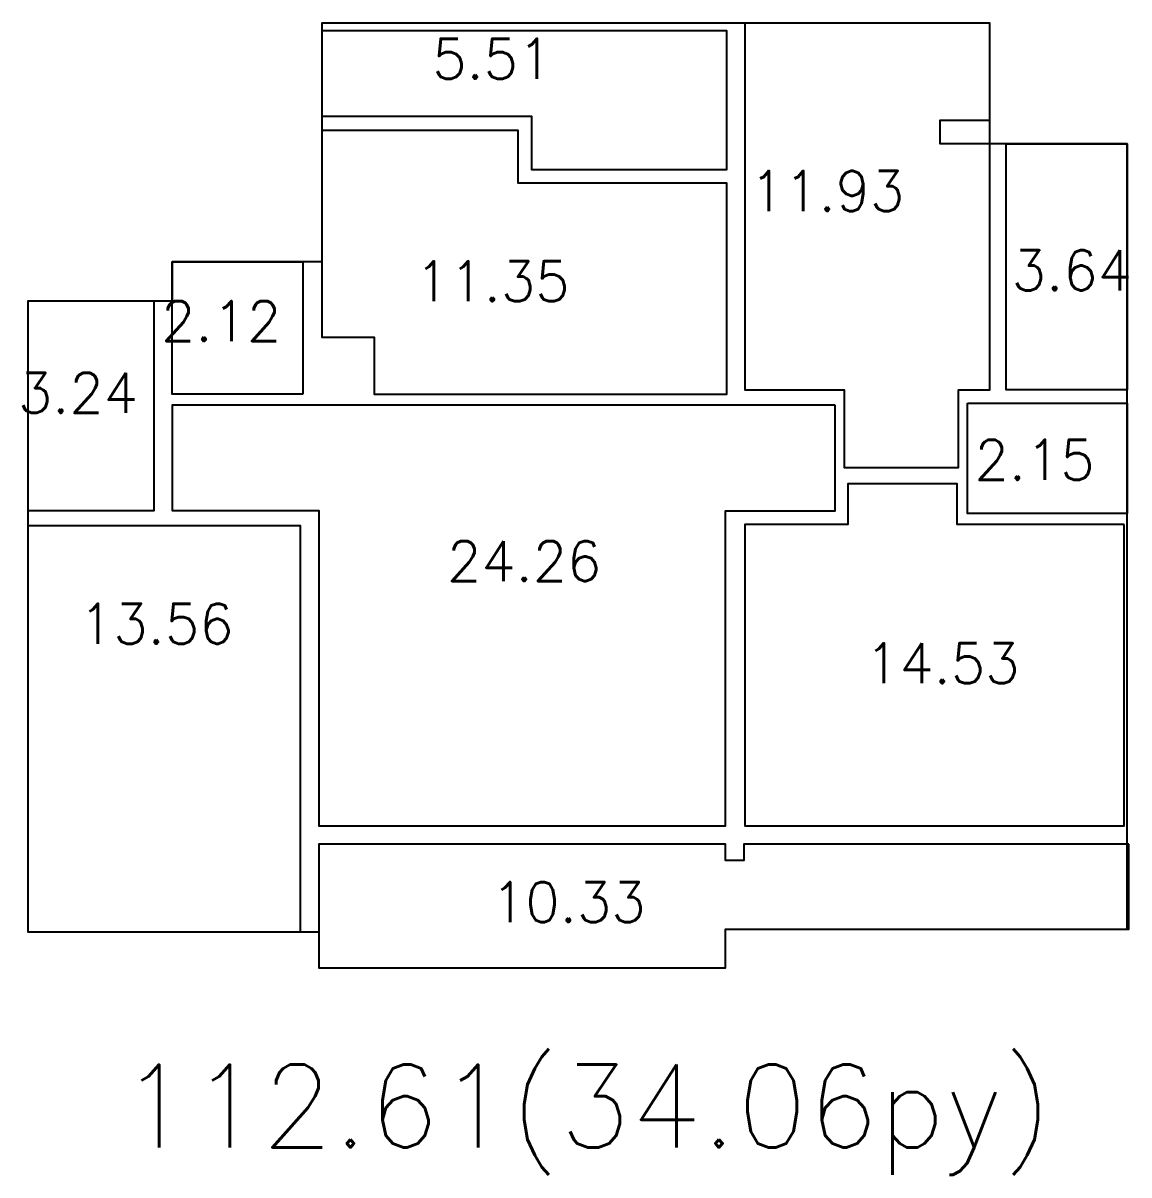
# Model space of a CAD drawing. Header units: inches. Extents: x 88414 to 587042, y -693500 to 27778.
# Drawn here: x 138243 to 150480, y 15039 to 27778 of the extents above; entities that cross this region are included whole.
import ezdxf
from ezdxf.enums import TextEntityAlignment as Align

# ---------------------------------------------------------------- set-up
doc = ezdxf.new("R2010")
doc.units = ezdxf.units.IN
doc.header["$LTSCALE"] = 50
doc.header["$MEASUREMENT"] = 0
doc.layers.add('면적', color=3, linetype='Continuous')
doc.styles.get("Standard").update_dxf_attribs({"font": 'txt.shx', "bigfont": 'whgtxt.shx'})

msp = doc.modelspace()

# ---------------------------------------------------------------- linework, layer by layer
at = {"layer": '면적', "color": 6}
msp.add_lwpolyline([(150459.983, 26442.789), (148939.983, 26442.789), (148939.983, 27777.789), (141549.983, 27777.789), (141549.983, 25137.789), (139894.983, 25137.789), (139894.983, 24702.789), (138294.983, 24702.789), (138294.983, 17727.789), (141514.983, 17727.789), (141514.983, 17327.789), (146014.983, 17327.789), (146014.983, 17757.789), (150459.983, 17757.789), (150459.983, 26442.789)], dxfattribs=at)
at = {"layer": '면적'}
for points in [[(148939.983, 27777.789), (146229.983, 27777.789), (146229.983, 23722.789), (147329.983, 23722.789), (147329.983, 22862.789), (148594.983, 22862.789), (148594.983, 23722.789), (148939.983, 23722.789), (148939.983, 26442.789), (148389.983, 26442.789), (148389.983, 26702.789), (148939.009, 26702.789), (148939.009, 27777.789)], [(141549.983, 27692.789), (141549.983, 26747.789), (143869.983, 26747.789), (143869.983, 26157.789), (146029.983, 26157.789), (146029.983, 27692.789), (141549.983, 27692.789)], [(141549.983, 26587.789), (141549.983, 24302.789), (142129.983, 24302.789), (142129.983, 23672.789), (146029.983, 23672.789), (146029.983, 26007.789), (143719.983, 26007.789), (143719.983, 26587.789), (141549.983, 26587.789)], [(147229.983, 23552.789), (139894.983, 23552.789), (139894.983, 22387.789), (141514.983, 22387.789), (141514.983, 18897.789), (146014.983, 18897.789), (146014.983, 22382.789), (147229.983, 22382.789), (147229.983, 23552.789)], [(150424.983, 22232.789), (148579.983, 22232.789), (148579.983, 22682.789), (147369.983, 22682.789), (147369.983, 22232.789), (146229.983, 22232.789), (146229.983, 18897.789), (150424.983, 18897.789), (150424.983, 22232.789)], [(150479.983, 18697.789), (146219.983, 18697.789), (146219.983, 18517.789), (146014.983, 18517.789), (146014.983, 18697.789), (141514.983, 18697.789), (141514.983, 17327.789), (146014.983, 17327.789), (146014.983, 17757.789), (150479.983, 17757.789), (150479.983, 18697.789)]]:
    msp.add_lwpolyline(points, dxfattribs=at)
for points in [[(149119.983, 26442.789), (150459.983, 26442.789), (150459.983, 23722.789), (149119.983, 23722.789)], [(141339.983, 23672.789), (139894.983, 23672.789), (139894.983, 25137.789), (141339.983, 25137.789)], [(139694.983, 24702.789), (138294.983, 24702.789), (138294.983, 22387.789), (139694.983, 22387.789)], [(148694.983, 23572.789), (150459.983, 23572.789), (150459.983, 22352.789), (148694.983, 22352.789)], [(138294.983, 17727.789), (141314.983, 17727.789), (141314.983, 22217.789), (138294.983, 22217.789)]]:
    msp.add_lwpolyline(points, close=True, dxfattribs=at)

# ---------------------------------------------------------------- texts
for s, p in [('5.51', (144099.926, 27160.955)), ('11.93', (147995.422, 25698.939)), ('3.64', (150512.484, 24821.368)), ('11.35', (144290.214, 24700.357)), ('2.12', (141099.942, 24260.379)), ('3.24', (139515.452, 23466.345)), ('2.15', (150100.011, 22725.779)), ('24.26', (144642.512, 21605.576)), ('13.56', (140572.113, 20913.074)), ('14.53', (149268.745, 20475.94)), ('10.33', (145131.515, 17834.683))]:
    msp.add_text(s, height=443.0174, dxfattribs=at).set_placement(p, align=Align.RIGHT)
at = {"layer": '면적', "color": 6}
msp.add_text('112.61(34.06py)', height=914.88415, dxfattribs=at).set_placement((149629.48, 15343.533), align=Align.RIGHT)

doc.saveas('drawing.dxf')
